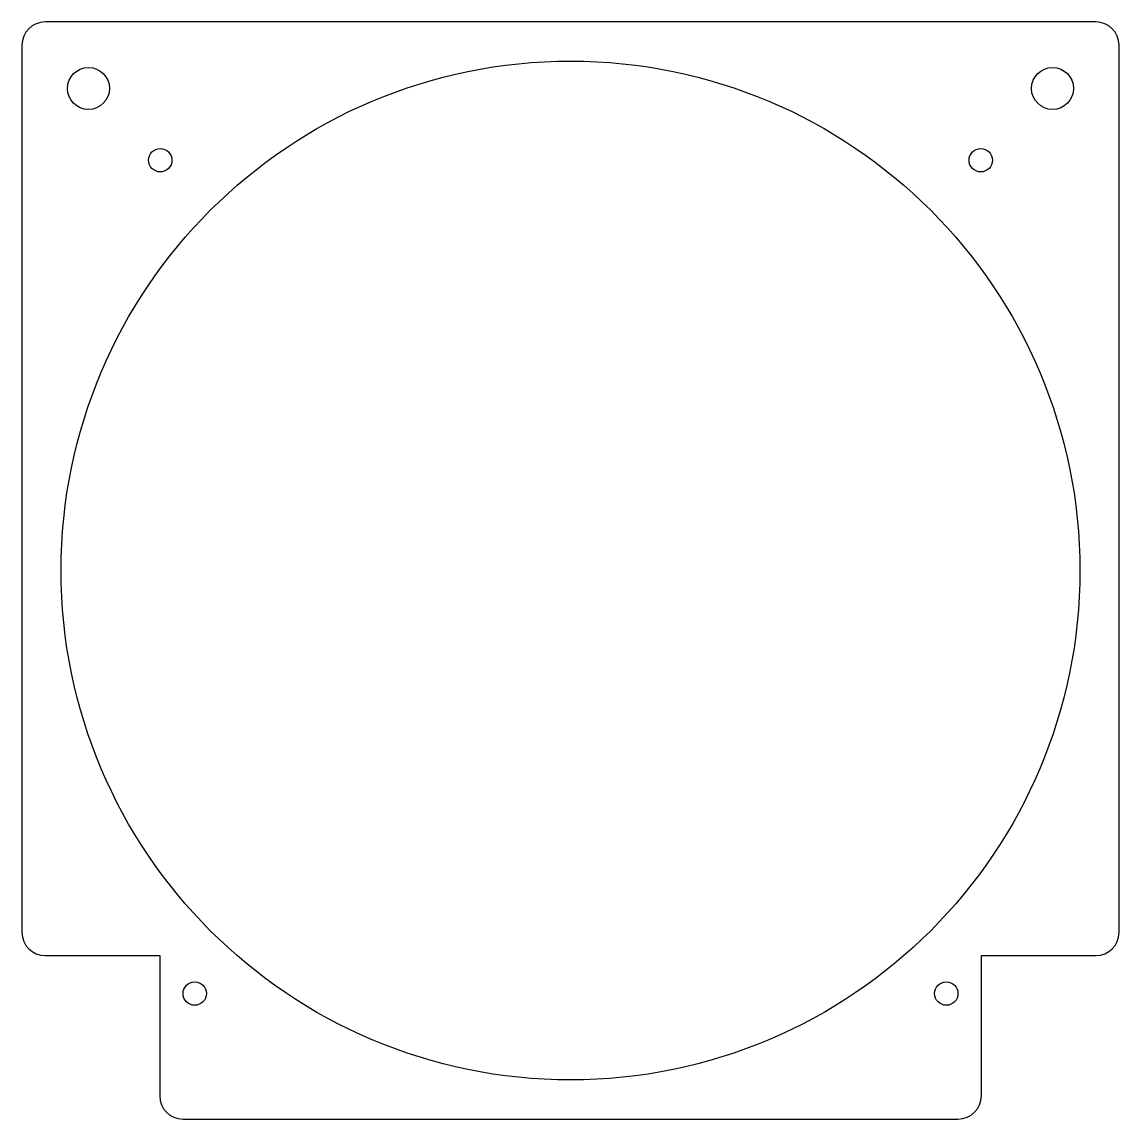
# Model space of a CAD drawing. Header units: inches. Extents: x -3.58 to 1.12, y -1.05 to 3.65.
import ezdxf

# ---------------------------------------------------------------- set-up
doc = ezdxf.new("R2010")
doc.units = ezdxf.units.IN
doc.header["$MEASUREMENT"] = 0

msp = doc.modelspace()

# ---------------------------------------------------------------- linework, layer by layer
at = {"color": 7, "linetype": 'Continuous', "lineweight": 25}
for p, q in [((1.0218, 3.6512), (-3.4782, 3.6512)), ((-3.5782, 3.5512), (-3.5782, -0.2488)), ((1.1218, -0.2488), (1.1218, 3.5512)), ((-3.4782, -0.3488), (-2.9882, -0.3488)), ((-2.9882, -0.3488), (-2.9882, -0.9488)), ((0.5318, -0.9488), (0.5318, -0.3488)), ((0.5318, -0.3488), (1.0218, -0.3488)), ((-2.8882, -1.0488), (0.4318, -1.0488))]:
    msp.add_line(p, q, dxfattribs=at)
for centre, radius in [((-1.2282, 1.3012), 2.1822), ((-3.2932, 3.3662), 0.09), ((0.8368, 3.3662), 0.09), ((-2.9857, 3.0587), 0.05), ((0.5293, 3.0587), 0.05), ((-2.8382, -0.5113), 0.05), ((0.3818, -0.5113), 0.05)]:
    msp.add_circle(centre, radius, dxfattribs=at)
for centre, start, end in [((-3.4782, 3.5512), 90, 180), ((1.0218, 3.5512), 0, 90), ((-3.4782, -0.2488), 180, 270), ((1.0218, -0.2488), 270, 0), ((-2.8882, -0.9488), 180, 270), ((0.4318, -0.9488), 270, 0)]:
    msp.add_arc(centre, 0.1, start, end, dxfattribs=at)

doc.saveas('drawing.dxf')
